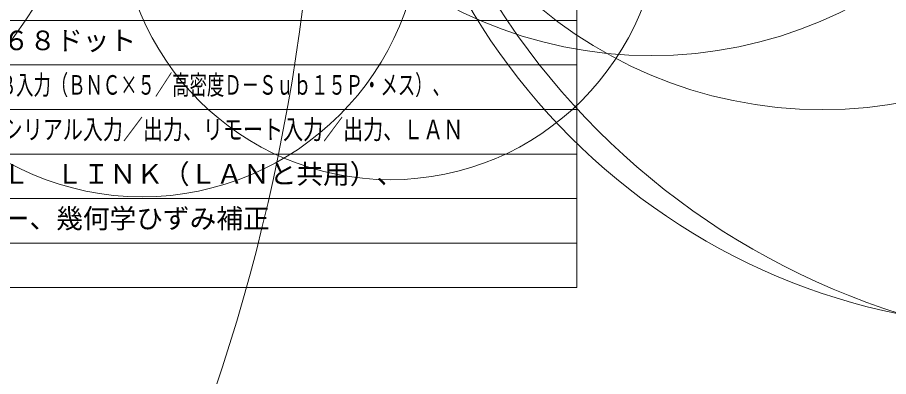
# Model space of a CAD drawing. Units: millimetres, scale not verified. Extents: x -8291 to 8336, y -220 to 16642.
# Drawn here: x -0.4 to 97.5, y -66.5 to -26.2 of the extents above; entities that cross this region are included whole.
import ezdxf
from ezdxf.enums import TextEntityAlignment as Align

# ---------------------------------------------------------------- set-up
doc = ezdxf.new("R2010")
doc.units = ezdxf.units.MM
doc.header["$LTSCALE"] = 0.125
doc.layers.add('0-1_MOJI1', color=7, linetype='Continuous')
doc.layers.add('0-2_WAKU', color=1, linetype='Continuous', lineweight=18)
doc.layers.add('0-5_GAIKEI', color=1, linetype='Continuous', lineweight=18)
doc.styles.add('ＭＳ ゴシック', font='')
doc.styles.get('ＭＳ ゴシック').set_extended_font_data('MS Gothic')

msp = doc.modelspace()

# ---------------------------------------------------------------- linework, layer by layer
at = {"layer": '0-2_WAKU', "color": 4}
for p, q in [((62.4995, -56.4939), (62.4995, 3.5061)), ((-62.5005, -56.4939), (62.4995, -56.4939))]:
    msp.add_line(p, q, dxfattribs=at)
at = {"layer": '0-2_WAKU'}
for p, q in [((-62.5005, -26.4939), (62.4995, -26.4939)), ((-62.5005, -31.4939), (62.4995, -31.4939)), ((-62.5005, -36.4939), (62.4995, -36.4939)), ((-62.5005, -41.4939), (62.4995, -41.4939)), ((-62.5005, -46.4939), (62.4995, -46.4939)), ((-62.5005, -51.4939), (62.4995, -51.4939))]:
    msp.add_line(p, q, dxfattribs=at)
at = {"layer": '0-5_GAIKEI'}
for centre, radius in [((-189.5129, 3.4219), 223.0212), ((-68.4398, 19.9383), 83.1425), ((123.6488, 19.9383), 83.1424), ((113.337, 12.0066), 72.9478), ((70.8641, 18.3348), 48.7745), ((90.0849, 13.1562), 49.6673), ((13.6582, -14.9121), 31.3866), ((41.5361, -13.9545), 30.429)]:
    msp.add_circle(centre, radius, dxfattribs=at)

# ---------------------------------------------------------------- texts
at = {"layer": '0-1_MOJI1', "style": 'ＭＳ ゴシック'}
for s, p in [('１３６６×７６８ドット', (-20.0005, -30.4939)), ('ＤＩＧＩＴＡＬ\u3000ＬＩＮＫ（ＬＡＮと共用）、', (-20.0005, -45.4939)), ('エコフィルター、幾何学ひずみ補正', (-20.0005, -50.4939))]:
    msp.add_text(s, height=2.199, dxfattribs=at).set_placement(p, align=Align.BOTTOM_LEFT)
for s, width, p in [('ＨＤＭＩ入力、ＲＧＢ入力（ＢＮＣ×５／高密度Ｄ－Ｓｕｂ１５Ｐ・メス）、', 0.65, (-20.0005, -35.4939)), ('ＤＶＩ－Ｄ入力、シリアル入力／出力、リモート入力／出力、ＬＡＮ', 0.75, (-20.0005, -40.4939))]:
    msp.add_text(s, height=2.199, dxfattribs=dict(at, width=width)).set_placement(p, align=Align.BOTTOM_LEFT)

doc.saveas('drawing.dxf')
